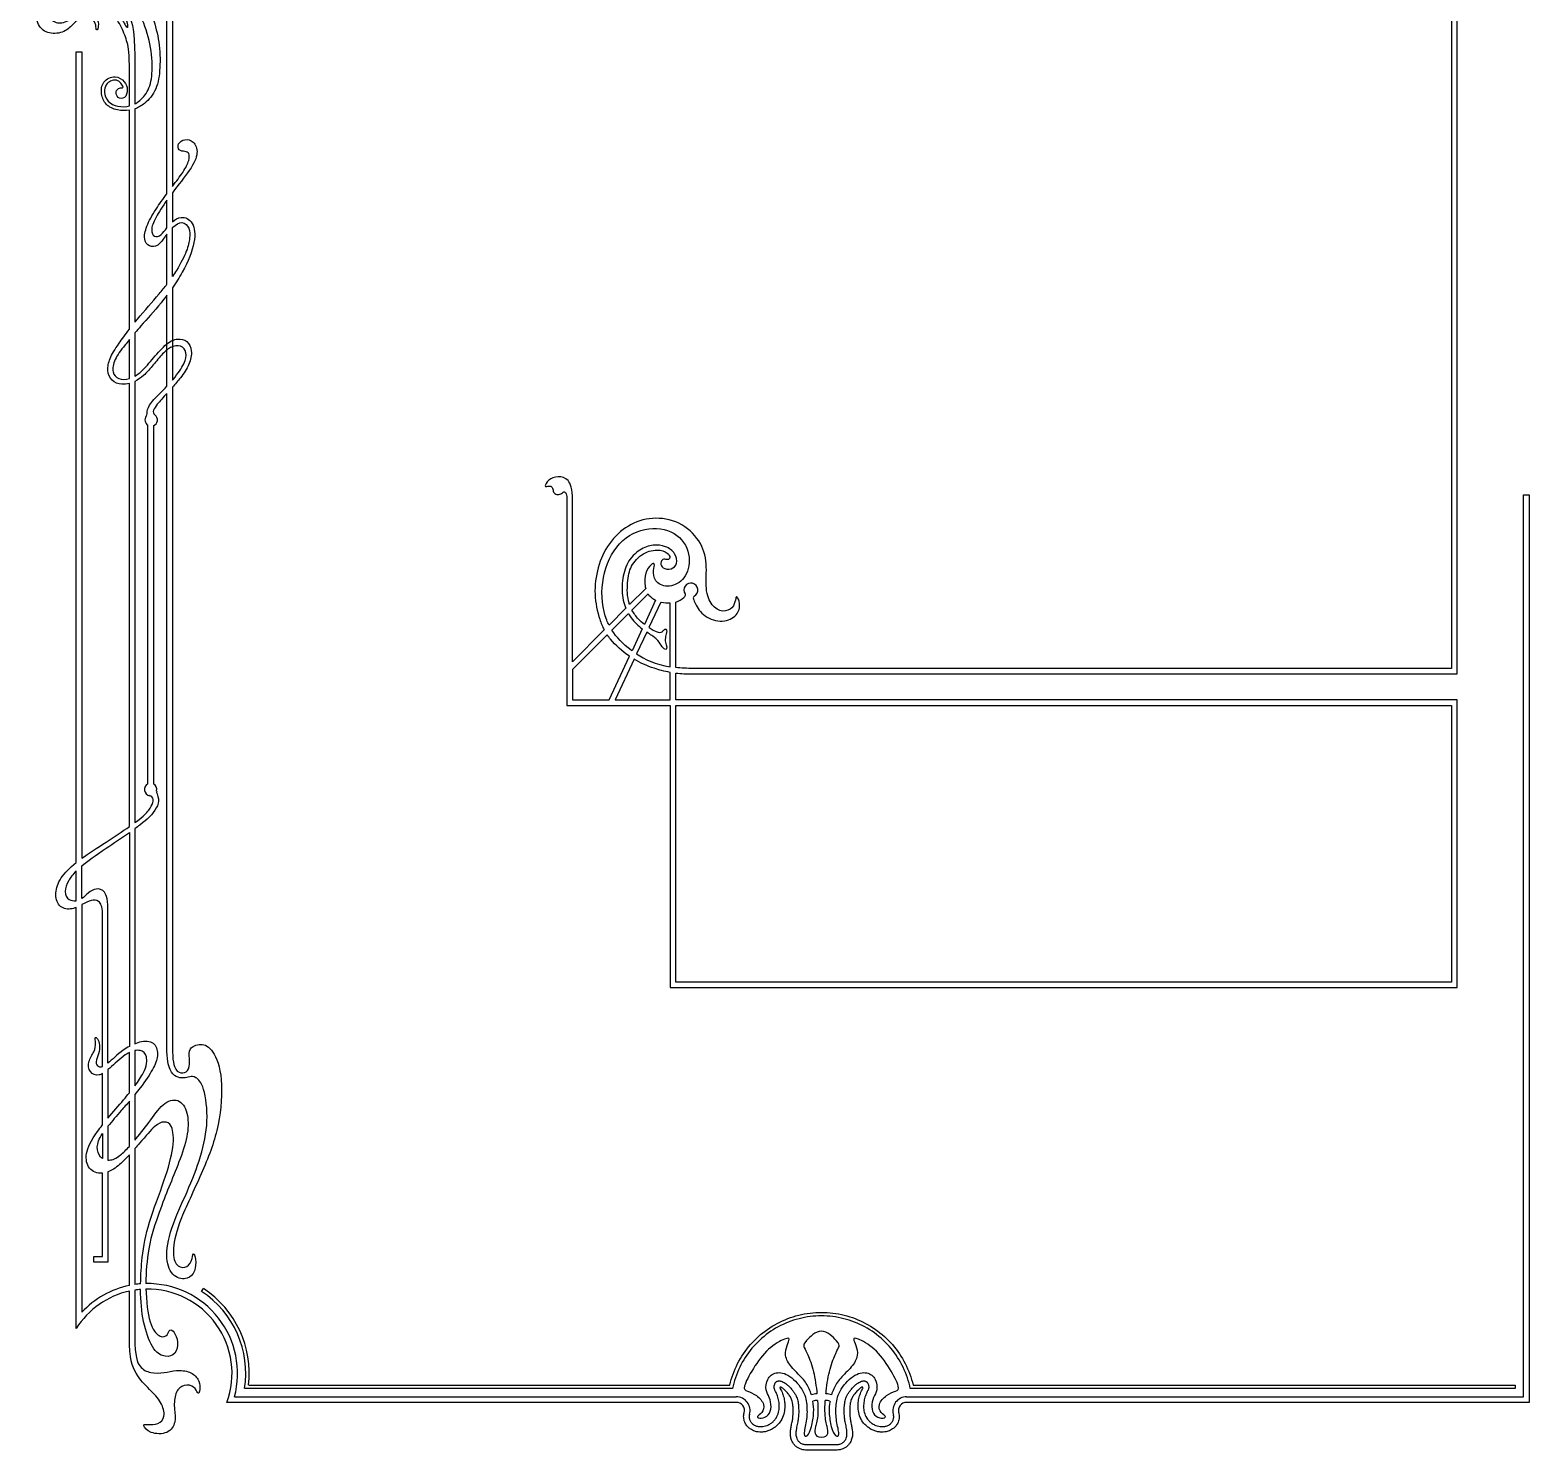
# Model space of a CAD drawing. Header units: millimetres. Extents: x -62 to 70, y -95 to 96.
# Drawn here: x -61.7 to 68.8, y -95.1 to 28.6 of the extents above; entities that cross this region are included whole.
import ezdxf

# ---------------------------------------------------------------- set-up
doc = ezdxf.new("R2010")
doc.units = ezdxf.units.MM
doc.header["$MEASUREMENT"] = 0
doc.layers.add('Layer 03', color=5, linetype='Continuous')

msp = doc.modelspace()

# ---------------------------------------------------------------- linework, layer by layer
at = {"layer": 'Layer 03'}
for p, q in [((62.04, 60.38), (62.04, -27.01)), ((62.52, -27.49), (62.52, 59.9)), ((-49.81, 14.33), (-49.81, 31.86)), ((-49.33, 31.86), (-49.33, 14.96)), ((-57.71, 26.67), (-57.23, 26.67)), ((-57.71, -43.91), (-57.71, 26.67)), ((-57.23, 26.67), (-57.23, -43.54)), ((-53.08, 21.97), (-53.08, 25.53)), ((-52.6, 25.53), (-52.6, 22.15)), ((-53.08, 2.52), (-53.08, 21.6)), ((-52.6, 21.72), (-52.6, 3.13)), ((-49.33, 14.41), (-49.33, 11.87)), ((-49.81, 11.35), (-49.81, 13.76)), ((-49.81, 6.45), (-49.81, 10.81)), ((-49.33, 7.12), (-49.33, 11.37)), ((-49.81, -2.44), (-49.81, 5.48)), ((-49.33, 6.14), (-49.33, -1.91)), ((-53.08, -1.77), (-53.08, 1.62)), ((-52.6, 2.2), (-52.6, -1.56)), ((-53.08, -40.77), (-53.08, -2.2)), ((-52.6, -2.01), (-52.6, -40.43)), ((-49.33, -2.53), (-49.33, -59.97)), ((-49.81, -59.97), (-49.81, -3.06)), ((-51.47, -37.06), (-51.47, -5.83)), ((-50.99, -5.87), (-50.99, -37.06)), ((-14.98, -12.35), (-14.98, -30.23)), ((-14.5, -26.42), (-14.5, -12.35)), ((68.3, -11.9), (68.78, -11.9)), ((68.3, -90.43), (68.3, -11.9)), ((68.78, -11.9), (68.78, -90.91)), ((-8.12, -20.04), (-9.53, -21.45)), ((-9.32, -21.92), (-7.91, -20.51)), ((-9.85, -21.77), (-11.32, -23.24)), ((-7.26, -21.07), (-8.24, -23.17)), ((-6.82, -21.24), (-7.84, -23.45)), ((-5.99, -26.86), (-5.99, -21.32)), ((-5.51, -26.93), (-5.51, -21.23)), ((-11.07, -23.67), (-9.63, -22.23)), ((-11.73, -23.65), (-14.5, -26.42)), ((-11.48, -24.08), (-14.5, -27.1)), ((-8.43, -23.57), (-9.31, -25.47)), ((-8.03, -23.85), (-8.92, -25.75)), ((-11.31, -29.75), (-9.54, -25.95)), ((-14.5, -27.1), (-14.5, -29.75)), ((-9.13, -26.21), (-10.78, -29.75)), ((-5.99, -29.75), (-5.99, -27.35)), ((62.04, -27.01), (-3.97, -27.01)), ((-5.51, -29.75), (-5.51, -27.41)), ((-3.97, -27.49), (62.52, -27.49)), ((-14.5, -29.75), (-11.31, -29.75)), ((-10.78, -29.75), (-5.99, -29.75)), ((62.52, -29.75), (-5.51, -29.75)), ((62.52, -54.8), (62.52, -29.75)), ((-14.98, -30.23), (-5.99, -30.23)), ((-5.99, -30.23), (-5.99, -54.8)), ((-5.51, -30.23), (62.04, -30.23)), ((-5.51, -54.32), (-5.51, -30.23)), ((62.04, -30.23), (62.04, -54.32)), ((-53.08, -41.29), (-53.08, -59.92)), ((-52.6, -40.95), (-52.6, -59.68)), ((-57.23, -47.05), (-57.23, -44.2)), ((-57.71, -47.23), (-57.71, -44.64)), ((-57.71, -84.47), (-57.71, -47.81)), ((-57.23, -47.57), (-57.23, -83.07)), ((-55.42, -61.66), (-55.42, -48.34)), ((-54.94, -61.37), (-54.94, -48.34)), ((-5.99, -54.8), (62.52, -54.8)), ((62.04, -54.32), (-5.51, -54.32)), ((-53.08, -63.96), (-53.08, -60.45)), ((-52.6, -60.28), (-52.6, -63.35)), ((-55.42, -66.76), (-55.42, -62.28)), ((-54.94, -61.94), (-54.94, -66.18)), ((-53.08, -68.62), (-53.08, -64.69)), ((-52.6, -64.11), (-52.6, -68.07)), ((-55.42, -67.51), (-55.42, -69.68)), ((-54.94, -66.87), (-54.94, -69.82)), ((-52.6, -68.82), (-52.6, -80.64)), ((-53.08, -80.73), (-53.08, -69.36)), ((-55.42, -78.22), (-55.42, -70.96)), ((-54.94, -70.84), (-54.94, -78.7)), ((-56.17, -78.22), (-55.42, -78.22)), ((-56.17, -78.7), (-56.17, -78.22)), ((-54.94, -78.7), (-56.17, -78.7)), ((-53.08, -85.27), (-53.08, -81.22)), ((-52.6, -81.13), (-52.6, -85.27)), ((-46.79, -81.25), (-46.62, -81)), ((-0.56, -89.71), (-43.04, -89.71)), ((-42.69, -89.41), (-0.81, -89.41)), ((67.58, -89.71), (14.91, -89.71)), ((15.15, -89.41), (67.58, -89.41)), ((67.58, -89.41), (67.58, -89.71)), ((-0.24, -90.91), (-44.58, -90.91)), ((-43.93, -90.43), (-0.24, -90.43)), ((14.59, -90.43), (68.3, -90.43)), ((68.78, -90.91), (14.59, -90.91)), ((5.8, -94.58), (7.17, -94.58)), ((7.17, -95.06), (5.8, -95.06)), ((7.17, -94.58), (8.54, -94.58)), ((8.54, -95.06), (7.17, -95.06))]:
    msp.add_line(p, q, dxfattribs=at)
for centre, radius, start, end in [((-51.18, -5.37), 0.543, 141.832, 238.2901), ((-51.89, -4.81), 0.36, 321.832, 359.2016), ((-50.64, -4.65), 0.36, 158.3532, 232.7211), ((-51.18, -5.37), 0.543, 290.9182, 52.7211), ((-4.19, -20.18), 0.61, 298.6659, 213.9273), ((-4.84, -20.62), 0.18, 313.3426, 33.9273), ((-3.81, -20.87), 0.18, 118.6659, 200.068), ((-51.23, -37.55), 0.543, 116.4184, 260.4516), ((-51.23, -37.55), 0.543, 346.0975, 64.0407), ((-50.35, -37.77), 0.36, 166.0975, 206.7123), ((-51.38, -38.44), 0.36, 3.2567, 80.4516), ((-51.49, -88.4), 7.83, 101.7188, 137.1155), ((-51.49, -88.4), 7.83, 94.4878, 98.1561), ((-51.49, -88.4), 7.83, 344.925, 91.1118), ((-51.49, -88.4), 7.35, 102.4953, 147.7534), ((-51.49, -88.4), 7.35, 94.8038, 98.6921), ((-51.49, -88.4), 7.35, 339.984, 91.1559), ((-51.49, -88.4), 8.55, 351.1371, 56.6491), ((-51.49, -88.4), 8.85, 353.3972, 56.6491), ((3.62, -89.64), 0.06, 62.7603, 206.1003), ((10.73, -89.64), 0.06, 333.8997, 117.2397), ((-0.24, -91.63), 1.2, 344.5607, 90), ((-0.24, -91.63), 0.72, 344.5761, 90), ((6.82, -91.7), 1.54, 91.3565, 109.7304), ((6.79, -91.84), 1.1, 87.4111, 108.6579), ((7.56, -91.84), 1.1, 71.3421, 92.5889), ((7.53, -91.7), 1.54, 70.2696, 88.6435), ((14.59, -91.63), 1.2, 90, 195.4393), ((14.59, -91.63), 0.72, 90, 195.4239)]:
    msp.add_arc(centre, radius, start, end, dxfattribs=at)
for points, knots in [([(-55.94, 51.08), (-56.17, 50.82), (-56.87, 49.92), (-57.84, 48.05), (-58.06, 47.3), (-58.06, 46.9), (-57.9, 46.94), (-57.83, 47.18), (-57.69, 47.45), (-57.22, 47.81), (-57, 47.93), (-56.91, 47.75), (-56.65, 46.96), (-56.88, 45.84), (-57.69, 45.01), (-58.41, 43.44), (-58.83, 41.51), (-58.47, 39.02), (-57.32, 36.41), (-55.87, 34.9), (-55.81, 34.89), (-55.82, 35.03), (-56.46, 35.8), (-57.37, 37.39), (-57.86, 38.99), (-58.08, 41.26), (-57.48, 43.68), (-56.36, 45.12), (-55.15, 45.43), (-54.2, 44.94), (-54.09, 44.19), (-54.26, 43.59), (-54.48, 43.57), (-54.5, 43.89), (-54.83, 44.2), (-55.22, 44.05), (-55.13, 43.56), (-55.34, 43.22), (-55.79, 43.08), (-56.35, 43.41), (-56.91, 42.62), (-57.44, 40.93), (-57.35, 39.11), (-56.84, 37.14), (-56.17, 35.9), (-55.26, 34.77), (-54.16, 33.45), (-53.15, 32.11), (-52.47, 30.89), (-52.54, 31.31), (-53.7, 33.53), (-54.82, 34.94), (-55.63, 36.08), (-56.02, 36.26), (-56.27, 36.47), (-56.27, 36.61), (-55.97, 36.61), (-55.46, 36.71), (-55.24, 37.04), (-55.17, 37.23), (-55.03, 37.07), (-55.1, 36.58), (-54.87, 35.85), (-54.46, 35.04), (-53.64, 33.85), (-52.43, 31.86), (-52.16, 31.3), (-52.09, 31.37), (-52.54, 32.59), (-53.42, 34.24), (-54.46, 35.75), (-54.93, 36.74), (-55.34, 38.37), (-55.34, 39.94), (-54.98, 41.24), (-53.81, 42.24), (-52.73, 42.34), (-51.87, 41.85), (-51.8, 40.72), (-52.3, 39.69), (-52, 39.39), (-51.55, 39.48), (-51.16, 40.28), (-50.6, 40.39), (-50.25, 39.78), (-50.56, 38.56), (-51.24, 37.58), (-51.54, 36.91), (-51.37, 36.69), (-50.92, 36.91), (-50.48, 36.84), (-50.52, 36.26), (-50.66, 35.87), (-51.08, 35.38), (-51.06, 35.15), (-50.68, 35.16), (-50.42, 35.15), (-50.32, 34.83), (-50.73, 34.48), (-51.01, 34.23), (-50.81, 34.06), (-50.39, 33.89), (-50.35, 33.3), (-50.58, 32.66), (-50.71, 32.67), (-50.59, 33.17), (-50.61, 33.66), (-50.98, 33.76), (-51.45, 34.03), (-51.22, 34.46), (-50.78, 34.74), (-50.96, 34.96), (-51.37, 35.03), (-51.47, 35.25), (-51.25, 35.59), (-50.78, 36.07), (-50.92, 36.36), (-51.42, 36.23), (-51.91, 36.14), (-52.07, 36.93), (-51.28, 37.92), (-50.82, 38.91), (-50.88, 39.56), (-51.33, 39.4), (-51.8, 39.09), (-52.25, 39.17), (-52.52, 39.49), (-52.55, 40.04), (-52.38, 40.76), (-52.76, 40.95), (-53.64, 40.8), (-54.43, 40.02), (-54.64, 38.6), (-54.38, 36.75), (-53.74, 35.37), (-52.79, 33.66), (-51.7, 31.57), (-51.01, 29.67), (-50.43, 27.57), (-50.37, 25.23), (-50.65, 23.37), (-51.65, 22.18), (-52.31, 21.82), (-52.6, 21.72)], [8212.276528, 8212.276528, 8212.276528, 8212.276528, 8212.742325, 8213.676632, 8214.610939, 8215.545246, 8216.479552, 8217.413859, 8218.348166, 8219.282473, 8220.216779, 8221.151086, 8222.085393, 8223.0197, 8223.954006, 8224.888313, 8225.82262, 8226.756927, 8227.691233, 8228.62554, 8229.559847, 8230.494154, 8231.42846, 8232.362767, 8233.297074, 8234.231381, 8235.165687, 8236.099994, 8237.034301, 8237.968608, 8238.902914, 8239.837221, 8240.771528, 8241.705835, 8242.640141, 8243.574448, 8244.508755, 8245.443062, 8246.377368, 8247.311675, 8248.245982, 8249.180289, 8250.114595, 8251.048902, 8251.983209, 8252.917516, 8253.851822, 8254.786129, 8255.720436, 8256.654743, 8257.58905, 8258.523356, 8259.457663, 8260.39197, 8261.326277, 8262.260583, 8263.19489, 8264.129197, 8265.063504, 8265.99781, 8266.932117, 8267.866424, 8268.800731, 8269.735037, 8270.669344, 8271.603651, 8272.537958, 8273.472264, 8274.406571, 8275.340878, 8276.275185, 8277.209491, 8278.143798, 8279.078105, 8280.012412, 8280.946718, 8281.881025, 8282.815332, 8283.749639, 8284.683945, 8285.618252, 8286.552559, 8287.486866, 8288.421172, 8289.355479, 8290.289786, 8291.224093, 8292.158399, 8293.092706, 8294.027013, 8294.96132, 8295.895626, 8296.829933, 8297.76424, 8298.698547, 8299.632853, 8300.56716, 8301.501467, 8302.435774, 8303.370081, 8304.304387, 8305.238694, 8306.173001, 8307.107308, 8308.041614, 8308.975921, 8309.910228, 8310.844535, 8311.778841, 8312.713148, 8313.647455, 8314.581762, 8315.516068, 8316.450375, 8317.384682, 8318.318989, 8319.253295, 8320.187602, 8321.121909, 8322.056216, 8322.990522, 8323.924829, 8324.859136, 8325.793443, 8326.727749, 8327.662056, 8328.596363, 8329.53067, 8330.464976, 8331.399283, 8332.33359, 8333.267897, 8334.202203, 8335.13651, 8336.070817, 8337.005124, 8337.93943, 8338.873737, 8339.808044, 8340.742351, 8341.676657, 8342.610964, 8343.296047, 8343.296047, 8343.296047, 8343.296047]), ([(-52.6, 22.15), (-52.49, 22.21), (-52.06, 22.48), (-51.35, 23.28), (-51.01, 24.89), (-51.18, 27.36), (-52.02, 29.86), (-53.18, 31.54), (-55.38, 34.27), (-57.1, 35.63), (-58.48, 37.75), (-59.42, 39.78), (-59.86, 42.35), (-59.65, 44.81), (-59.14, 46.42), (-58.87, 47.13)], [7865.081329, 7865.081329, 7865.081329, 7865.081329, 7865.380295, 7866.314602, 7867.248908, 7868.183215, 7869.117522, 7870.051829, 7870.986135, 7871.920442, 7872.854749, 7873.789056, 7874.723362, 7875.657669, 7876.45568, 7876.45568, 7876.45568, 7876.45568]), ([(-53.08, 21.6), (-53.43, 21.54), (-54.19, 21.56), (-55.19, 22.03), (-55.57, 22.99), (-55.49, 24.13), (-54.26, 24.72), (-53.45, 24.08), (-53.17, 23.41), (-53.43, 22.56), (-54.15, 22.61), (-54.32, 23.24), (-53.94, 23.61), (-53.54, 23.48), (-53.73, 23.88), (-54.05, 24.23), (-54.61, 24.22), (-55.04, 23.96), (-55.3, 23.41), (-55.16, 22.5), (-54.36, 21.93), (-53.57, 21.87), (-53.15, 21.95), (-53.08, 21.97)], [9640.378586, 9640.378586, 9640.378586, 9640.378586, 9641.186342, 9642.120649, 9643.054955, 9643.989262, 9644.923569, 9645.857876, 9646.792183, 9647.726489, 9648.660796, 9649.595103, 9650.52941, 9651.463716, 9652.398023, 9653.33233, 9654.266637, 9655.200943, 9656.13525, 9657.069557, 9658.003864, 9658.93817, 9659.133709, 9659.133709, 9659.133709, 9659.133709]), ([(-49.33, 14.96), (-48.99, 15.41), (-48.28, 16.33), (-47.83, 17.27), (-47.86, 17.9), (-48.2, 18.02), (-48.82, 18.04), (-48.91, 18.69), (-48.27, 19.14), (-47.47, 18.94), (-47.01, 17.94), (-47.63, 16.55), (-48.82, 15.09), (-49.33, 14.41)], [8658.902813, 8658.902813, 8658.902813, 8658.902813, 8659.833223, 8660.954581, 8662.07594, 8663.197298, 8664.318656, 8665.440014, 8666.561372, 8667.68273, 8668.804088, 8669.925447, 8670.949578, 8670.949578, 8670.949578, 8670.949578]), ([(-49.81, 10.81), (-49.86, 10.74), (-50.13, 10.38), (-50.58, 9.72), (-51.39, 9.66), (-51.86, 10.32), (-51.65, 11.43), (-50.89, 12.84), (-50.14, 13.88), (-49.81, 14.33)], [8364.142595, 8364.142595, 8364.142595, 8364.142595, 8364.42059, 8365.541948, 8366.663306, 8367.784664, 8368.906022, 8370.027381, 8370.913778, 8370.913778, 8370.913778, 8370.913778]), ([(-49.81, 13.76), (-50.2, 13.21), (-50.94, 12.05), (-51.23, 11.13), (-50.97, 10.52), (-50.36, 10.61), (-49.99, 11.12), (-49.81, 11.35)], [-8.860531, -8.860531, -8.860531, -8.860531, -7.979105, -6.857747, -5.736389, -4.61503, -3.814002, -3.814002, -3.814002, -3.814002]), ([(-49.33, 11.87), (-49.1, 12.07), (-48.47, 12.45), (-47.47, 11.92), (-47.24, 10.26), (-48.13, 7.97), (-49.02, 6.58), (-49.33, 6.14)], [8673.073102, 8673.073102, 8673.073102, 8673.073102, 8673.887069, 8675.008427, 8676.129785, 8677.251143, 8677.799604, 8677.799604, 8677.799604, 8677.799604]), ([(-49.33, 11.37), (-49.32, 11.38), (-49.06, 11.63), (-48.47, 12.02), (-47.79, 11.35), (-47.81, 10.47), (-48.01, 9.43), (-48.67, 8.12), (-49.21, 7.3), (-49.33, 7.12)], [78.492552, 78.492552, 78.492552, 78.492552, 78.546702, 79.66806, 80.789418, 81.910776, 83.032135, 84.153493, 84.45489, 84.45489, 84.45489, 84.45489]), ([(-52.6, 3.13), (-52.53, 3.22), (-51.83, 4.07), (-50.8, 5.19), (-50.02, 6.18), (-49.81, 6.45)], [8358.803219, 8358.803219, 8358.803219, 8358.803219, 8358.940093, 8360.061451, 8360.511495, 8360.511495, 8360.511495, 8360.511495]), ([(-49.81, 5.48), (-49.98, 5.26), (-50.8, 4.22), (-51.74, 3.2), (-52.43, 2.4), (-52.6, 2.2)], [8766.26192, 8766.26192, 8766.26192, 8766.26192, 8766.555195, 8767.676553, 8768.066622, 8768.066622, 8768.066622, 8768.066622]), ([(-53.08, -2.2), (-53.3, -2.25), (-53.84, -2.3), (-54.69, -2.02), (-55.04, -1.09), (-54.83, -0.03), (-54.24, 0.96), (-53.42, 2.07), (-53.08, 2.52)], [9618.540969, 9618.540969, 9618.540969, 9618.540969, 9619.300211, 9620.421569, 9621.542927, 9622.664285, 9623.785644, 9624.466749, 9624.466749, 9624.466749, 9624.466749]), ([(-53.08, 1.62), (-53.21, 1.46), (-53.75, 0.79), (-54.43, -0.1), (-54.61, -1.29), (-54.07, -1.84), (-53.41, -1.87), (-53.08, -1.77)], [5.775661, 5.775661, 5.775661, 5.775661, 6.118228, 7.239586, 8.360944, 9.482303, 10.592957, 10.592957, 10.592957, 10.592957]), ([(-52.6, -1.56), (-52.41, -1.45), (-51.88, -1.04), (-50.99, 0.03), (-49.81, 1.37), (-48.87, 1.77), (-47.99, 1.56), (-47.58, 0.7), (-47.8, -0.54), (-48.51, -1.57), (-49.08, -2.25), (-49.33, -2.53)], [8771.201042, 8771.201042, 8771.201042, 8771.201042, 8771.808783, 8772.930141, 8774.051499, 8775.172858, 8776.294216, 8777.415574, 8778.536932, 8779.65829, 8780.445462, 8780.445462, 8780.445462, 8780.445462]), ([(-49.33, -1.91), (-49.3, -1.88), (-48.89, -1.38), (-48.2, -0.38), (-48.05, 0.51), (-48.54, 1.2), (-49.53, 1.01), (-50.26, 0.34), (-51.14, -0.76), (-51.75, -1.46), (-52.33, -1.87), (-52.6, -2.01)], [8684.514211, 8684.514211, 8684.514211, 8684.514211, 8684.603182, 8685.724541, 8686.845899, 8687.967257, 8689.088615, 8690.209973, 8691.331331, 8692.452689, 8693.383566, 8693.383566, 8693.383566, 8693.383566]), ([(-51.54, -4.81), (-51.53, -4.6), (-51.42, -4.04), (-50.64, -3.28), (-50.02, -2.67), (-49.81, -2.44)], [8757.02642, 8757.02642, 8757.02642, 8757.02642, 8757.949392, 8759.07075, 8759.653942, 8759.653942, 8759.653942, 8759.653942]), ([(-49.81, -3.06), (-50.12, -3.4), (-50.64, -3.96), (-50.91, -4.36), (-50.97, -4.51)], [8924.476184, 8924.476184, 8924.476184, 8924.476184, 8925.434856, 8926.091089, 8926.091089, 8926.091089, 8926.091089]), ([(-3.98, -20.93), (-3.93, -21.06), (-3.74, -21.54), (-3.1, -22.54), (-1.39, -23.08), (-0.07, -22.42), (0.15, -21.31), (-0.24, -20.6), (-0.3, -20.99), (-0.49, -21.79), (-1.42, -22.16), (-2.4, -21.61), (-2.99, -20.19), (-2.72, -17.83), (-3.3, -15.87), (-5.12, -14.14), (-7.6, -13.77), (-9.7, -14.45), (-11.42, -16.06), (-12.36, -18.2), (-12.67, -20.55), (-12.26, -22.46), (-11.89, -23.36), (-11.73, -23.65)], [4869.210078, 4869.210078, 4869.210078, 4869.210078, 4869.918393, 4871.472525, 4873.026656, 4874.580787, 4876.134919, 4877.68905, 4879.243182, 4880.797313, 4882.351445, 4883.905576, 4885.459708, 4887.013839, 4888.567971, 4890.122102, 4891.676234, 4893.230365, 4894.784497, 4896.338628, 4897.89276, 4899.446891, 4900.246432, 4900.246432, 4900.246432, 4900.246432]), ([(-11.32, -23.24), (-11.39, -23.1), (-11.89, -21.99), (-12.13, -19.51), (-10.89, -16.13), (-8.22, -14.59), (-5.41, -14.97), (-4.1, -17.05), (-4.52, -19.13), (-5.89, -20.02), (-7.26, -19.68), (-7.52, -18.64), (-7.31, -17.92), (-7.48, -17.77), (-8.08, -18.42), (-8.26, -19.29), (-8.18, -19.87), (-8.12, -20.04)], [158.995928, 158.995928, 158.995928, 158.995928, 159.226967, 160.781099, 162.33523, 163.889362, 165.443493, 166.997625, 168.551756, 170.105888, 171.660019, 173.214151, 174.768282, 176.322414, 177.876545, 179.430676, 180.155069, 180.155069, 180.155069, 180.155069]), ([(-9.53, -21.45), (-9.56, -21.34), (-9.77, -20.64), (-9.71, -19.23), (-9.43, -17.94), (-8.18, -16.76), (-6.75, -16.62), (-6.05, -17.07), (-5.98, -17.48), (-6.27, -17.56), (-6.65, -17.44), (-6.87, -17.82), (-6.7, -18.31), (-5.88, -18.43), (-5.32, -17.92), (-5.48, -16.98), (-6.39, -16.31), (-7.44, -16.21), (-8.25, -16.45), (-8.64, -16.7), (-9.04, -16.96), (-9.81, -17.74), (-10.21, -19.38), (-10.2, -20.77), (-9.95, -21.55), (-9.85, -21.77)], [181.808263, 181.808263, 181.808263, 181.808263, 181.969737, 182.82967, 183.689604, 184.549537, 185.40947, 186.269404, 187.129337, 187.989271, 188.849204, 189.709137, 190.569071, 191.429004, 192.288937, 193.148871, 194.008804, 194.868738, 195.728671, 195.728671, 195.728671, 196.588604, 197.448538, 198.308471, 198.678933, 198.678933, 198.678933, 198.678933]), ([(-7.91, -20.51), (-7.89, -20.55), (-7.73, -20.77), (-7.49, -20.96), (-7.26, -21.07)], [33.999154, 33.999154, 33.999154, 33.999154, 34.158901, 35.086809, 35.086809, 35.086809, 35.086809]), ([(-5.51, -21.23), (-5.21, -21.14), (-4.95, -20.97), (-4.75, -20.78), (-4.72, -20.75)], [4864.68294, 4864.68294, 4864.68294, 4864.68294, 4866.097593, 4866.341186, 4866.341186, 4866.341186, 4866.341186]), ([(-8.24, -23.17), (-8.42, -23.03), (-8.84, -22.67), (-9.17, -22.21), (-9.32, -21.92)], [31.5479135, 31.5479135, 31.5479135, 31.5479135, 31.8834584, 32.3400485, 32.3400485, 32.3400485, 32.3400485]), ([(-5.99, -21.32), (-6.24, -21.34), (-6.53, -21.32), (-6.8, -21.25), (-6.82, -21.24)], [55.755697, 55.755697, 55.755697, 55.755697, 56.759683, 56.80266, 56.80266, 56.80266, 56.80266]), ([(-9.63, -22.23), (-9.55, -22.36), (-9.21, -22.89), (-8.76, -23.31), (-8.43, -23.57)], [26.4041404, 26.4041404, 26.4041404, 26.4041404, 26.6366825, 27.363052, 27.363052, 27.363052, 27.363052]), ([(-7.84, -23.45), (-7.71, -23.53), (-7.17, -23.84), (-6.72, -23.93), (-6.55, -23.63), (-6.35, -23.53), (-6.27, -23.79), (-6.36, -24.05), (-6.48, -24.63), (-6.28, -25.06), (-6.3, -25.34), (-6.4, -25.41), (-6.78, -25.04), (-7.09, -24.44), (-7.72, -24.06), (-8.03, -23.85)], [58.82963, 58.82963, 58.82963, 58.82963, 59.098116, 59.958049, 60.817983, 61.677916, 62.53785, 63.397783, 64.257716, 65.11765, 65.977583, 66.837517, 67.69745, 68.557383, 69.261128, 69.261128, 69.261128, 69.261128]), ([(-9.54, -25.95), (-10.16, -25.52), (-10.9, -24.86), (-11.39, -24.2), (-11.48, -24.08)], [61.413252, 61.413252, 61.413252, 61.413252, 62.931067, 63.292153, 63.292153, 63.292153, 63.292153]), ([(-9.31, -25.47), (-9.34, -25.45), (-10.11, -24.88), (-10.67, -24.29), (-11.07, -23.67)], [23.594501, 23.594501, 23.594501, 23.594501, 23.626951, 24.706671, 24.706671, 24.706671, 24.706671]), ([(-5.99, -27.35), (-6.53, -27.26), (-7.7, -26.93), (-8.6, -26.53), (-9.13, -26.21)], [54.340281, 54.340281, 54.340281, 54.340281, 55.118238, 56.380286, 56.380286, 56.380286, 56.380286]), ([(-50.67, -37.93), (-50.53, -38.22), (-50.51, -38.82), (-50.95, -39.53), (-51.48, -40.15), (-52.45, -40.85), (-52.6, -40.95)], [8954.280407, 8954.280407, 8954.280407, 8954.280407, 8955.356608, 8956.590896, 8957.825183, 8958.038421, 8958.038421, 8958.038421, 8958.038421]), ([(-52.6, -40.43), (-52.55, -40.4), (-51.83, -39.87), (-51.34, -39.33), (-51.05, -38.8), (-51.01, -38.51), (-51.02, -38.42)], [8725.422736, 8725.422736, 8725.422736, 8725.422736, 8725.507152, 8726.726004, 8727.944855, 8728.477633, 8728.477633, 8728.477633, 8728.477633]), ([(-57.23, -43.54), (-56.62, -43.1), (-55.29, -42.25), (-53.68, -41.19), (-53.08, -40.77)], [9584.457502, 9584.457502, 9584.457502, 9584.457502, 9585.492466, 9586.374022, 9586.374022, 9586.374022, 9586.374022]), ([(-57.23, -44.2), (-56.72, -43.77), (-55.56, -42.96), (-53.73, -41.74), (-53.08, -41.29)], [358.16567, 358.16567, 358.16567, 358.16567, 359.342402, 360.152942, 360.152942, 360.152942, 360.152942]), ([(-57.71, -47.81), (-57.86, -47.88), (-58.36, -48.04), (-59.32, -47.8), (-59.58, -46.57), (-59.2, -45.31), (-58.28, -44.37), (-57.71, -43.91)], [9461.285818, 9461.285818, 9461.285818, 9461.285818, 9461.88343, 9463.102281, 9464.321133, 9465.539985, 9466.652624, 9466.652624, 9466.652624, 9466.652624]), ([(-57.71, -44.64), (-58, -44.94), (-58.51, -45.59), (-58.76, -46.46), (-58.47, -47.18), (-57.93, -47.25), (-57.71, -47.23)], [9.478421, 9.478421, 9.478421, 9.478421, 10.355518, 11.589805, 12.824092, 13.655015, 13.655015, 13.655015, 13.655015]), ([(-54.94, -48.34), (-54.94, -47.14), (-55.16, -46.33), (-55.99, -46.11), (-56.62, -46.48), (-57.02, -46.92), (-57.23, -47.05)], [351.107005, 351.107005, 351.107005, 351.107005, 352.341292, 353.575579, 354.809867, 355.790843, 355.790843, 355.790843, 355.790843]), ([(-55.42, -48.34), (-55.42, -47.72), (-55.73, -47.16), (-56.36, -47.16), (-56.93, -47.42), (-57.23, -47.57)], [437.092729, 437.092729, 437.092729, 437.092729, 438.31158, 439.530432, 440.734709, 440.734709, 440.734709, 440.734709]), ([(-55.42, -62.28), (-55.52, -62.34), (-55.95, -62.52), (-56.58, -62.21), (-56.74, -61.23), (-56.07, -60.36), (-55.99, -59.59), (-56.13, -59.06), (-55.84, -59.19), (-55.63, -59.77), (-55.71, -60.57), (-56.05, -61.29), (-55.87, -61.71), (-55.56, -61.71), (-55.42, -61.66)], [409.892372, 409.892372, 409.892372, 409.892372, 410.350163, 411.835938, 413.321714, 414.807489, 416.293264, 417.77904, 419.264815, 420.750591, 422.236366, 423.722142, 425.207917, 425.989222, 425.989222, 425.989222, 425.989222]), ([(-53.08, -59.92), (-53.26, -60.02), (-53.96, -60.46), (-54.58, -61.09), (-54.94, -61.37)], [375.682657, 375.682657, 375.682657, 375.682657, 376.172182, 377.605395, 377.605395, 377.605395, 377.605395]), ([(-52.6, -59.68), (-52.4, -59.6), (-51.68, -59.37), (-50.76, -59.56), (-50.52, -60.75), (-50.97, -61.84), (-51.78, -63.09), (-52.44, -63.92), (-52.6, -64.11)], [8973.65451, 8973.65451, 8973.65451, 8973.65451, 8974.212526, 8975.698302, 8977.184077, 8978.669853, 8980.155628, 8980.612864, 8980.612864, 8980.612864, 8980.612864]), ([(-53.08, -60.45), (-53.14, -60.48), (-53.65, -60.75), (-54.34, -61.42), (-54.84, -61.86), (-54.94, -61.94)], [59.641938, 59.641938, 59.641938, 59.641938, 59.869362, 61.355137, 61.728567, 61.728567, 61.728567, 61.728567]), ([(-52.6, -63.35), (-52.29, -62.94), (-51.57, -61.86), (-51.49, -60.67), (-51.95, -60.26), (-52.43, -60.25), (-52.6, -60.28)], [54.766836, 54.766836, 54.766836, 54.766836, 55.545096, 57.030872, 58.516647, 59.180927, 59.180927, 59.180927, 59.180927]), ([(-54.94, -66.18), (-54.49, -65.64), (-53.82, -64.86), (-53.24, -64.16), (-53.08, -63.96)], [55.525818, 55.525818, 55.525818, 55.525818, 56.372511, 56.708301, 56.708301, 56.708301, 56.708301]), ([(-53.08, -64.69), (-53.31, -64.96), (-53.95, -65.69), (-54.6, -66.45), (-54.94, -66.87)], [493.384976, 493.384976, 493.384976, 493.384976, 493.983422, 494.986873, 494.986873, 494.986873, 494.986873]), ([(-52.6, -68.07), (-52.57, -68.04), (-52.09, -67.47), (-51.2, -66.33), (-50.03, -64.63), (-48.59, -64.43), (-47.91, -65.87), (-47.96, -67.69), (-48.73, -69.99), (-49.67, -72.21), (-50.18, -73.53), (-50.49, -74.39), (-50.8, -75.25), (-51.45, -77.14), (-51.64, -79.58), (-51.64, -80.56)], [8983.914274, 8983.914274, 8983.914274, 8983.914274, 8984.001972, 8985.487747, 8986.973522, 8988.459298, 8989.945073, 8991.430849, 8992.916624, 8994.4024, 8995.888175, 8995.888175, 8995.888175, 8997.373951, 8998.528131, 8998.528131, 8998.528131, 8998.528131]), ([(-52.1, -80.59), (-52.09, -79.83), (-51.96, -77.95), (-51.49, -75.43), (-49.95, -71.45), (-49.13, -68.56), (-49.32, -66.62), (-50.08, -66.43), (-50.77, -66.68), (-51.76, -67.84), (-52.46, -68.66), (-52.6, -68.82)], [86.067935, 86.067935, 86.067935, 86.067935, 87.141673, 88.627448, 90.113224, 91.598999, 93.084775, 94.57055, 96.056326, 97.542101, 97.908321, 97.908321, 97.908321, 97.908321]), ([(-55.42, -70.96), (-55.43, -70.96), (-55.88, -70.99), (-56.69, -70.67), (-56.99, -69.3), (-56.38, -68.01), (-55.57, -66.96), (-55.42, -66.76)], [401.352072, 401.352072, 401.352072, 401.352072, 401.375808, 402.861583, 404.347359, 405.833134, 406.155985, 406.155985, 406.155985, 406.155985]), ([(-55.42, -69.68), (-55.48, -69.65), (-55.75, -69.43), (-55.98, -68.71), (-55.74, -68), (-55.42, -67.51)], [28.012088, 28.012088, 28.012088, 28.012088, 28.413688, 29.899464, 31.31004, 31.31004, 31.31004, 31.31004]), ([(-54.94, -69.82), (-54.9, -69.82), (-54.58, -69.82), (-54.06, -69.62), (-53.35, -68.91), (-53.08, -68.62)], [497.449803, 497.449803, 497.449803, 497.449803, 497.633923, 499.119698, 500.001497, 500.001497, 500.001497, 500.001497]), ([(-53.08, -69.36), (-53.37, -69.67), (-54.04, -70.36), (-54.63, -70.72), (-54.94, -70.84)], [483.846872, 483.846872, 483.846872, 483.846872, 484.562615, 485.515946, 485.515946, 485.515946, 485.515946]), ([(-51.64, -81.04), (-51.63, -81.16), (-51.59, -82.48), (-51.25, -84.46), (-50.36, -85.34), (-49.71, -85.08), (-49.6, -84.49), (-49.17, -84.72), (-48.79, -85.62), (-49.01, -86.79), (-49.93, -87.01), (-50.97, -86.54), (-51.86, -84.26), (-52.09, -82.34), (-52.1, -81.2), (-52.1, -81.07)], [9376.563486, 9376.563486, 9376.563486, 9376.563486, 9376.704038, 9378.189813, 9379.675589, 9381.161364, 9382.64714, 9384.132915, 9385.618691, 9387.104466, 9388.590242, 9390.076017, 9391.561792, 9393.047568, 9393.230711, 9393.230711, 9393.230711, 9393.230711]), ([(7.17, -84.72), (6.66, -84.72), (5.64, -85.74), (5.59, -86), (5.87, -86.49), (6.47, -87.94), (6.69, -89.32), (6.78, -90.09), (6.78, -90.16)], [357.425257, 357.425257, 357.425257, 357.425257, 358.434862, 359.444468, 360.454074, 361.46368, 362.473285, 362.577077, 362.577077, 362.577077, 362.577077]), ([(7.56, -90.16), (7.57, -90.09), (7.65, -89.32), (7.88, -87.94), (8.48, -86.49), (8.76, -86), (8.71, -85.74), (7.69, -84.72), (7.17, -84.72)], [352.273436, 352.273436, 352.273436, 352.273436, 352.377228, 353.386834, 354.396439, 355.406045, 356.415651, 357.425257, 357.425257, 357.425257, 357.425257]), ([(6.3, -90.25), (6.25, -90.08), (6.18, -89.91), (6.11, -89.74), (5.96, -89.42), (5.59, -88.81), (4.49, -87.84), (3.92, -86.82), (4.18, -85.9), (4.45, -85.35), (4.19, -85.24), (2.52, -86.13), (1.17, -87.98), (0.27, -89.74), (0.65, -89.92), (1.52, -90.22), (2.31, -91.11), (2.03, -91.87), (1.43, -92.15), (1.89, -92.4), (2.63, -92.06), (2.85, -91.32), (2.67, -90.43), (2.28, -89.92), (2.39, -88.83), (3.15, -88.2), (4.41, -88.44), (5.75, -89.97), (5.94, -91.28), (5.91, -92.53), (5.54, -93.84), (5.95, -93.96), (6.35, -93.1), (6.53, -91.82), (6.49, -91.11), (6.43, -90.8)], [362.987677, 362.987677, 362.987677, 362.987677, 363.504065, 363.504065, 363.504065, 364.461202, 365.418338, 366.375475, 367.332612, 368.289748, 369.246885, 370.204022, 371.161158, 372.118295, 373.075432, 374.032568, 374.989705, 375.946842, 376.903978, 377.861115, 378.818252, 379.775389, 380.732525, 381.689662, 382.646799, 383.603935, 384.561072, 385.518209, 386.475345, 387.432482, 388.389619, 389.346755, 390.303892, 391.261029, 392.136047, 392.136047, 392.136047, 392.136047]), ([(7.92, -90.8), (7.86, -91.11), (7.81, -91.82), (8, -93.1), (8.4, -93.96), (8.81, -93.84), (8.44, -92.53), (8.41, -91.28), (8.6, -89.97), (9.94, -88.44), (11.2, -88.2), (11.96, -88.83), (12.07, -89.92), (11.68, -90.43), (11.5, -91.32), (11.72, -92.06), (12.46, -92.4), (12.92, -92.15), (12.32, -91.87), (12.04, -91.11), (12.83, -90.22), (13.7, -89.92), (14.08, -89.74), (13.18, -87.98), (11.83, -86.13), (10.15, -85.24), (9.9, -85.35), (10.17, -85.9), (10.43, -86.82), (9.86, -87.84), (8.76, -88.81), (8.39, -89.42), (8.24, -89.74), (8.17, -89.91), (8.1, -90.08), (8.05, -90.25)], [322.714466, 322.714466, 322.714466, 322.714466, 323.589485, 324.546621, 325.503758, 326.460895, 327.418031, 328.375168, 329.332305, 330.289441, 331.246578, 332.203715, 333.160851, 334.117988, 335.075125, 336.032261, 336.989398, 337.946535, 338.903671, 339.860808, 340.817945, 341.775082, 342.732218, 343.689355, 344.646492, 345.603628, 346.560765, 347.517902, 348.475038, 349.432175, 350.389312, 351.346448, 351.346448, 351.346448, 351.862836, 351.862836, 351.862836, 351.862836]), ([(3.48, -90.91), (3.47, -90.84), (3.45, -90.69), (3.39, -90.46), (3.32, -90.28), (3.25, -90.12), (3.19, -89.98), (3.13, -89.86), (3.09, -89.78), (3.07, -89.72), (3.07, -89.68), (3.06, -89.62), (3.06, -89.52), (3.08, -89.4), (3.12, -89.29), (3.15, -89.21), (3.2, -89.15), (3.24, -89.11), (3.29, -89.08), (3.36, -89.06), (3.44, -89.04), (3.55, -89.05), (3.69, -89.08), (3.85, -89.14), (3.99, -89.23), (4.16, -89.35), (4.35, -89.51), (4.56, -89.74), (4.75, -89.99), (4.88, -90.19), (4.96, -90.34), (5.03, -90.49), (5.09, -90.66), (5.12, -90.82), (5.14, -90.9), (5.14, -90.91)], [9052.819548, 9052.819548, 9052.819548, 9052.819548, 9053.010249, 9053.204399, 9053.396, 9053.497113, 9053.648573, 9053.766534, 9053.833645, 9053.881269, 9053.907001, 9053.941105, 9054.026679, 9054.163086, 9054.25105, 9054.320319, 9054.377369, 9054.427283, 9054.474988, 9054.528676, 9054.597302, 9054.686959, 9054.800908, 9054.942486, 9055.116109, 9055.222462, 9055.457325, 9055.740633, 9055.999278, 9056.235685, 9056.340043, 9056.438952, 9056.624873, 9056.805639, 9056.836965, 9056.836965, 9056.836965, 9056.836965]), ([(3.56, -89.66), (3.57, -89.69), (3.61, -89.76), (3.68, -89.88), (3.75, -90.05), (3.82, -90.24), (3.89, -90.46), (3.94, -90.69), (3.96, -90.84), (3.97, -90.91)], [9318.684122, 9318.684122, 9318.684122, 9318.684122, 9318.746249, 9318.904232, 9319.023362, 9319.198694, 9319.403958, 9319.608906, 9319.785785, 9319.785785, 9319.785785, 9319.785785]), ([(4.65, -90.91), (4.64, -90.85), (4.61, -90.74), (4.54, -90.58), (4.44, -90.38), (4.27, -90.14), (4.07, -89.92), (3.91, -89.77), (3.79, -89.67), (3.71, -89.62), (3.65, -89.59), (3.65, -89.58)], [9317.133527, 9317.133527, 9317.133527, 9317.133527, 9317.292978, 9317.431828, 9317.55958, 9317.84277, 9318.165599, 9318.303816, 9318.404433, 9318.537223, 9318.559034, 9318.559034, 9318.559034, 9318.559034]), ([(9.21, -90.91), (9.21, -90.9), (9.22, -90.82), (9.26, -90.66), (9.32, -90.49), (9.39, -90.34), (9.47, -90.19), (9.6, -89.99), (9.79, -89.74), (10, -89.51), (10.19, -89.35), (10.36, -89.23), (10.5, -89.14), (10.66, -89.08), (10.8, -89.05), (10.91, -89.04), (10.99, -89.06), (11.05, -89.08), (11.11, -89.11), (11.15, -89.15), (11.19, -89.21), (11.23, -89.29), (11.27, -89.4), (11.29, -89.52), (11.29, -89.62), (11.28, -89.68), (11.28, -89.72), (11.26, -89.78), (11.22, -89.86), (11.16, -89.98), (11.09, -90.12), (11.02, -90.28), (10.96, -90.46), (10.9, -90.69), (10.88, -90.84), (10.87, -90.91)], [9066.075783, 9066.075783, 9066.075783, 9066.075783, 9066.107108, 9066.287875, 9066.473796, 9066.572705, 9066.677063, 9066.913469, 9067.172115, 9067.455423, 9067.690285, 9067.796639, 9067.970262, 9068.11184, 9068.225789, 9068.315445, 9068.384071, 9068.43776, 9068.485465, 9068.535379, 9068.592428, 9068.661698, 9068.749662, 9068.886069, 9068.971642, 9069.005747, 9069.031478, 9069.079103, 9069.146214, 9069.264175, 9069.415634, 9069.516748, 9069.708348, 9069.902498, 9070.093199, 9070.093199, 9070.093199, 9070.093199]), ([(10.7, -89.58), (10.7, -89.59), (10.64, -89.62), (10.56, -89.67), (10.44, -89.77), (10.28, -89.92), (10.08, -90.14), (9.91, -90.38), (9.8, -90.58), (9.74, -90.74), (9.71, -90.85), (9.7, -90.91)], [9305.210818, 9305.210818, 9305.210818, 9305.210818, 9305.23263, 9305.36542, 9305.466037, 9305.604253, 9305.927082, 9306.210273, 9306.338025, 9306.476875, 9306.636326, 9306.636326, 9306.636326, 9306.636326]), ([(10.38, -90.91), (10.39, -90.84), (10.41, -90.69), (10.46, -90.46), (10.53, -90.24), (10.6, -90.05), (10.67, -89.88), (10.73, -89.76), (10.77, -89.69), (10.78, -89.66)], [9303.984068, 9303.984068, 9303.984068, 9303.984068, 9304.160947, 9304.365895, 9304.571159, 9304.746491, 9304.865621, 9305.023604, 9305.085731, 9305.085731, 9305.085731, 9305.085731]), ([(3.97, -90.91), (3.97, -90.93), (3.99, -91.13), (3.99, -91.52), (3.87, -92.11), (3.63, -92.58), (3.34, -92.91), (3.07, -93.13), (2.77, -93.31), (2.45, -93.43), (2.13, -93.5), (1.82, -93.51), (1.56, -93.48), (1.28, -93.4), (1.02, -93.27), (0.76, -93.06), (0.55, -92.79), (0.41, -92.43), (0.39, -92.09), (0.43, -91.89), (0.45, -91.82)], [9319.785785, 9319.785785, 9319.785785, 9319.785785, 9319.818449, 9320.293512, 9320.772834, 9321.304288, 9321.600306, 9321.863799, 9322.182585, 9322.465842, 9322.723631, 9322.99481, 9323.230373, 9323.37535, 9323.733181, 9323.949753, 9324.219801, 9324.555789, 9324.906886, 9325.070447, 9325.070447, 9325.070447, 9325.070447]), ([(0.91, -91.95), (0.91, -91.96), (0.9, -92.02), (0.88, -92.13), (0.89, -92.27), (0.92, -92.4), (0.98, -92.55), (1.09, -92.71), (1.24, -92.84), (1.39, -92.92), (1.53, -92.98), (1.7, -93.02), (1.93, -93.03), (2.19, -93), (2.47, -92.92), (2.73, -92.78), (2.97, -92.6), (3.22, -92.33), (3.43, -91.92), (3.5, -91.49), (3.51, -91.16), (3.49, -91), (3.48, -90.92), (3.48, -90.91)], [9048.899262, 9048.899262, 9048.899262, 9048.899262, 9048.920608, 9049.051727, 9049.182064, 9049.271268, 9049.386302, 9049.582005, 9049.738401, 9049.888135, 9050.005108, 9050.116322, 9050.337374, 9050.558758, 9050.770884, 9051.068088, 9051.291335, 9051.527734, 9051.983392, 9052.407999, 9052.613142, 9052.813591, 9052.819548, 9052.819548, 9052.819548, 9052.819548]), ([(5.8, -95.06), (5.72, -95.06), (5.53, -95.04), (5.27, -94.96), (5.02, -94.81), (4.82, -94.63), (4.67, -94.42), (4.55, -94.17), (4.47, -93.88), (4.46, -93.57), (4.49, -93.29), (4.54, -92.97), (4.61, -92.68), (4.66, -92.43), (4.7, -92.12), (4.72, -91.76), (4.71, -91.42), (4.69, -91.18), (4.67, -91.03), (4.65, -90.93), (4.65, -90.91)], [9313.027415, 9313.027415, 9313.027415, 9313.027415, 9313.243106, 9313.500543, 9313.711191, 9313.95332, 9314.167695, 9314.353306, 9314.664773, 9314.91222, 9315.107231, 9315.387426, 9315.712311, 9315.859498, 9316.018784, 9316.496258, 9316.747068, 9316.878765, 9317.100202, 9317.133527, 9317.133527, 9317.133527, 9317.133527]), ([(5.14, -90.91), (5.15, -90.97), (5.17, -91.12), (5.19, -91.42), (5.2, -91.82), (5.17, -92.24), (5.12, -92.58), (5.06, -92.84), (5.01, -93.08), (4.98, -93.29), (4.95, -93.47), (4.94, -93.61), (4.95, -93.77), (4.99, -93.95), (5.06, -94.15), (5.2, -94.34), (5.38, -94.48), (5.56, -94.55), (5.69, -94.58), (5.77, -94.58), (5.8, -94.58)], [9056.836965, 9056.836965, 9056.836965, 9056.836965, 9056.990779, 9057.20203, 9057.601056, 9057.990657, 9058.248645, 9058.461181, 9058.655606, 9058.869872, 9058.981494, 9059.101157, 9059.235617, 9059.38332, 9059.553849, 9059.756186, 9059.987646, 9060.107462, 9060.22472, 9060.314431, 9060.314431, 9060.314431, 9060.314431]), ([(6.83, -90.74), (6.86, -91.16), (6.9, -92.22), (6.63, -93.09), (6.56, -93.63), (6.8, -93.95), (7.17, -93.95)], [315.06826, 315.06826, 315.06826, 315.06826, 315.692128, 316.701733, 317.711339, 318.720945, 318.720945, 318.720945, 318.720945]), ([(7.17, -93.95), (7.55, -93.95), (7.79, -93.63), (7.71, -93.09), (7.45, -92.22), (7.48, -91.16), (7.51, -90.74)], [318.720945, 318.720945, 318.720945, 318.720945, 319.730551, 320.740157, 321.749762, 322.37363, 322.37363, 322.37363, 322.37363]), ([(9.7, -90.91), (9.69, -90.93), (9.67, -91.03), (9.65, -91.18), (9.64, -91.42), (9.63, -91.76), (9.65, -92.12), (9.69, -92.43), (9.74, -92.68), (9.8, -92.97), (9.86, -93.29), (9.89, -93.57), (9.87, -93.88), (9.8, -94.17), (9.68, -94.42), (9.53, -94.63), (9.33, -94.81), (9.08, -94.96), (8.82, -95.04), (8.63, -95.06), (8.54, -95.06)], [9306.636326, 9306.636326, 9306.636326, 9306.636326, 9306.669651, 9306.891088, 9307.022785, 9307.273595, 9307.751069, 9307.910355, 9308.057542, 9308.382427, 9308.662621, 9308.857633, 9309.10508, 9309.416547, 9309.602158, 9309.816533, 9310.058662, 9310.26931, 9310.526747, 9310.742438, 9310.742438, 9310.742438, 9310.742438]), ([(8.54, -94.58), (8.58, -94.58), (8.66, -94.58), (8.79, -94.55), (8.96, -94.48), (9.14, -94.34), (9.29, -94.15), (9.36, -93.95), (9.4, -93.77), (9.4, -93.61), (9.39, -93.47), (9.37, -93.29), (9.34, -93.08), (9.29, -92.84), (9.23, -92.58), (9.18, -92.24), (9.15, -91.82), (9.16, -91.42), (9.18, -91.12), (9.2, -90.97), (9.21, -90.91)], [9062.598317, 9062.598317, 9062.598317, 9062.598317, 9062.688028, 9062.805286, 9062.925101, 9063.156562, 9063.358899, 9063.529428, 9063.67713, 9063.811591, 9063.931253, 9064.042876, 9064.257142, 9064.451567, 9064.664103, 9064.922091, 9065.311692, 9065.710718, 9065.921968, 9066.075783, 9066.075783, 9066.075783, 9066.075783]), ([(13.9, -91.82), (13.91, -91.89), (13.95, -92.09), (13.94, -92.43), (13.79, -92.79), (13.59, -93.06), (13.33, -93.27), (13.07, -93.4), (12.79, -93.48), (12.53, -93.51), (12.22, -93.5), (11.9, -93.43), (11.58, -93.31), (11.28, -93.13), (11.01, -92.91), (10.72, -92.58), (10.48, -92.11), (10.36, -91.52), (10.36, -91.13), (10.38, -90.93), (10.38, -90.91)], [9298.699406, 9298.699406, 9298.699406, 9298.699406, 9298.862966, 9299.214064, 9299.550052, 9299.8201, 9300.036672, 9300.394503, 9300.53948, 9300.775043, 9301.046222, 9301.30401, 9301.587268, 9301.906054, 9302.169547, 9302.465564, 9302.997019, 9303.47634, 9303.951404, 9303.984068, 9303.984068, 9303.984068, 9303.984068]), ([(10.87, -90.91), (10.87, -90.92), (10.86, -91), (10.84, -91.16), (10.84, -91.49), (10.92, -91.92), (11.13, -92.33), (11.38, -92.6), (11.62, -92.78), (11.88, -92.92), (12.16, -93), (12.42, -93.03), (12.64, -93.02), (12.82, -92.98), (12.96, -92.92), (13.11, -92.84), (13.26, -92.71), (13.37, -92.55), (13.43, -92.4), (13.46, -92.27), (13.47, -92.13), (13.45, -92.02), (13.44, -91.96), (13.43, -91.95)], [9070.093199, 9070.093199, 9070.093199, 9070.093199, 9070.099156, 9070.299606, 9070.504748, 9070.929356, 9071.385014, 9071.621413, 9071.84466, 9072.141864, 9072.35399, 9072.575374, 9072.796426, 9072.907639, 9073.024613, 9073.174346, 9073.330743, 9073.526445, 9073.641479, 9073.730684, 9073.861021, 9073.992139, 9074.013486, 9074.013486, 9074.013486, 9074.013486])]:
    msp.add_open_spline(points, degree=3, knots=knots, dxfattribs=at)
for points in [[(-53.08, 25.53), (-53.08, 26.8), (-53.29, 27.63), (-53.78, 28.98), (-54.71, 30.3), (-55.66, 31.23), (-57.15, 31.92), (-58.93, 31.83), (-59.94, 31), (-60.2, 29.92), (-59.55, 29.04), (-58.35, 29.32), (-57.48, 30.14), (-56.28, 30.14), (-55.77, 29.47), (-55.76, 28.67), (-56, 28.49), (-55.98, 29.2), (-56.36, 29.68), (-57.31, 29.76), (-57.91, 29.16), (-58.67, 28.36), (-60.1, 28.16), (-61.15, 28.93), (-61.21, 30.52), (-60.07, 31.87), (-58.41, 32.44), (-56.53, 32.2), (-55.08, 31.28), (-53.91, 29.88), (-53.39, 28.87), (-53.15, 28.71), (-53.25, 29.28), (-53.73, 30.36), (-54.74, 31.51), (-55.76, 32.25), (-57.53, 32.97), (-59.8, 33.2), (-61.42, 34.33), (-61.79, 35.72), (-61.62, 37.14), (-60.34, 38.02), (-59.08, 37.85), (-58.37, 37.35), (-58.23, 36.77), (-58.43, 36.5), (-58.67, 36.18), (-58.52, 35.91), (-58.23, 35.79), (-58.23, 35.72), (-58.64, 35.75), (-58.91, 36.04), (-58.88, 36.46), (-58.62, 36.66), (-58.53, 36.94), (-58.87, 37.28), (-59.72, 37.4), (-60.42, 36.72), (-60.51, 35.37), (-59.5, 34.03), (-57.34, 33.71), (-55.72, 32.89), (-54.01, 31.45), (-52.84, 29.67), (-52.6, 28), (-52.6, 25.53)], [(-14.5, -12.35), (-14.5, -11.35), (-14.81, -10.48), (-15.76, -10.23), (-16.66, -10.55), (-16.99, -11.25), (-16.64, -11.13), (-16.35, -11.1), (-16.19, -11.37), (-16.16, -11.77), (-15.77, -11.91), (-15.43, -11.79), (-15.2, -11.51), (-14.98, -11.83), (-14.98, -12.35)], [(-8.92, -25.75), (-8.2, -26.22), (-7.3, -26.64), (-5.99, -26.86)], [(-3.97, -27.01), (-4.53, -27.01), (-5.04, -26.98), (-5.51, -26.93)], [(-5.51, -27.41), (-5.06, -27.46), (-4.56, -27.49), (-3.97, -27.49)], [(-49.33, -59.97), (-49.33, -61.18), (-49.09, -62.09), (-48.43, -62.33), (-47.82, -61.98), (-47.82, -60.94), (-47.98, -60.08), (-46.88, -59.57), (-45.77, -60.09), (-44.89, -62.52), (-45.17, -66.81), (-46.56, -70.63), (-48.83, -75.2), (-49.36, -77.67), (-49.1, -79.02), (-48.22, -79.31), (-47.6, -78.65), (-47.54, -77.71), (-47.26, -78.4), (-47.33, -79.53), (-47.93, -80.25), (-49.28, -80.1), (-50.01, -78.53), (-49.56, -75.84), (-48, -72.53), (-46.79, -69.49), (-46.15, -66.43), (-46.55, -63.28), (-47.33, -62.51), (-47.82, -62.53), (-48.34, -62.72), (-49.02, -62.6), (-49.56, -62.1), (-49.81, -61.05), (-49.81, -59.97)], [(-0.81, -89.41), (-0.66, -88.76), (-0.19, -87.5), (0.93, -85.83), (2.43, -84.49), (4.21, -83.54), (6.17, -83.06), (8.18, -83.06), (10.14, -83.54), (11.92, -84.49), (13.41, -85.83), (14.54, -87.5), (15, -88.76), (15.15, -89.41)], [(14.91, -89.71), (14.78, -89.07), (14.36, -87.82), (13.29, -86.15), (11.83, -84.8), (10.09, -83.85), (8.17, -83.36), (6.18, -83.36), (4.26, -83.85), (2.52, -84.8), (1.06, -86.15), (-0.02, -87.82), (-0.44, -89.07), (-0.56, -89.71)], [(-52.6, -85.27), (-52.6, -86.91), (-52.21, -87.94), (-51.27, -88.37), (-50.02, -88.38), (-49.01, -88.06), (-47.75, -88.21), (-47.03, -88.86), (-46.91, -89.67), (-47.01, -90.22), (-47.17, -90.03), (-47.52, -89.38), (-48.6, -89.38), (-49.15, -90.2), (-49.2, -91.57), (-48.98, -92.61), (-49.66, -93.72), (-51.34, -93.65), (-52.01, -92.82), (-51.58, -92.83), (-50.52, -92.85), (-49.92, -92.22), (-50.23, -90.88), (-51.29, -89.82), (-52.57, -88.52), (-53.08, -87.1), (-53.08, -85.27)]]:
    msp.add_open_spline(points, degree=3, dxfattribs=at)

doc.saveas('drawing.dxf')
